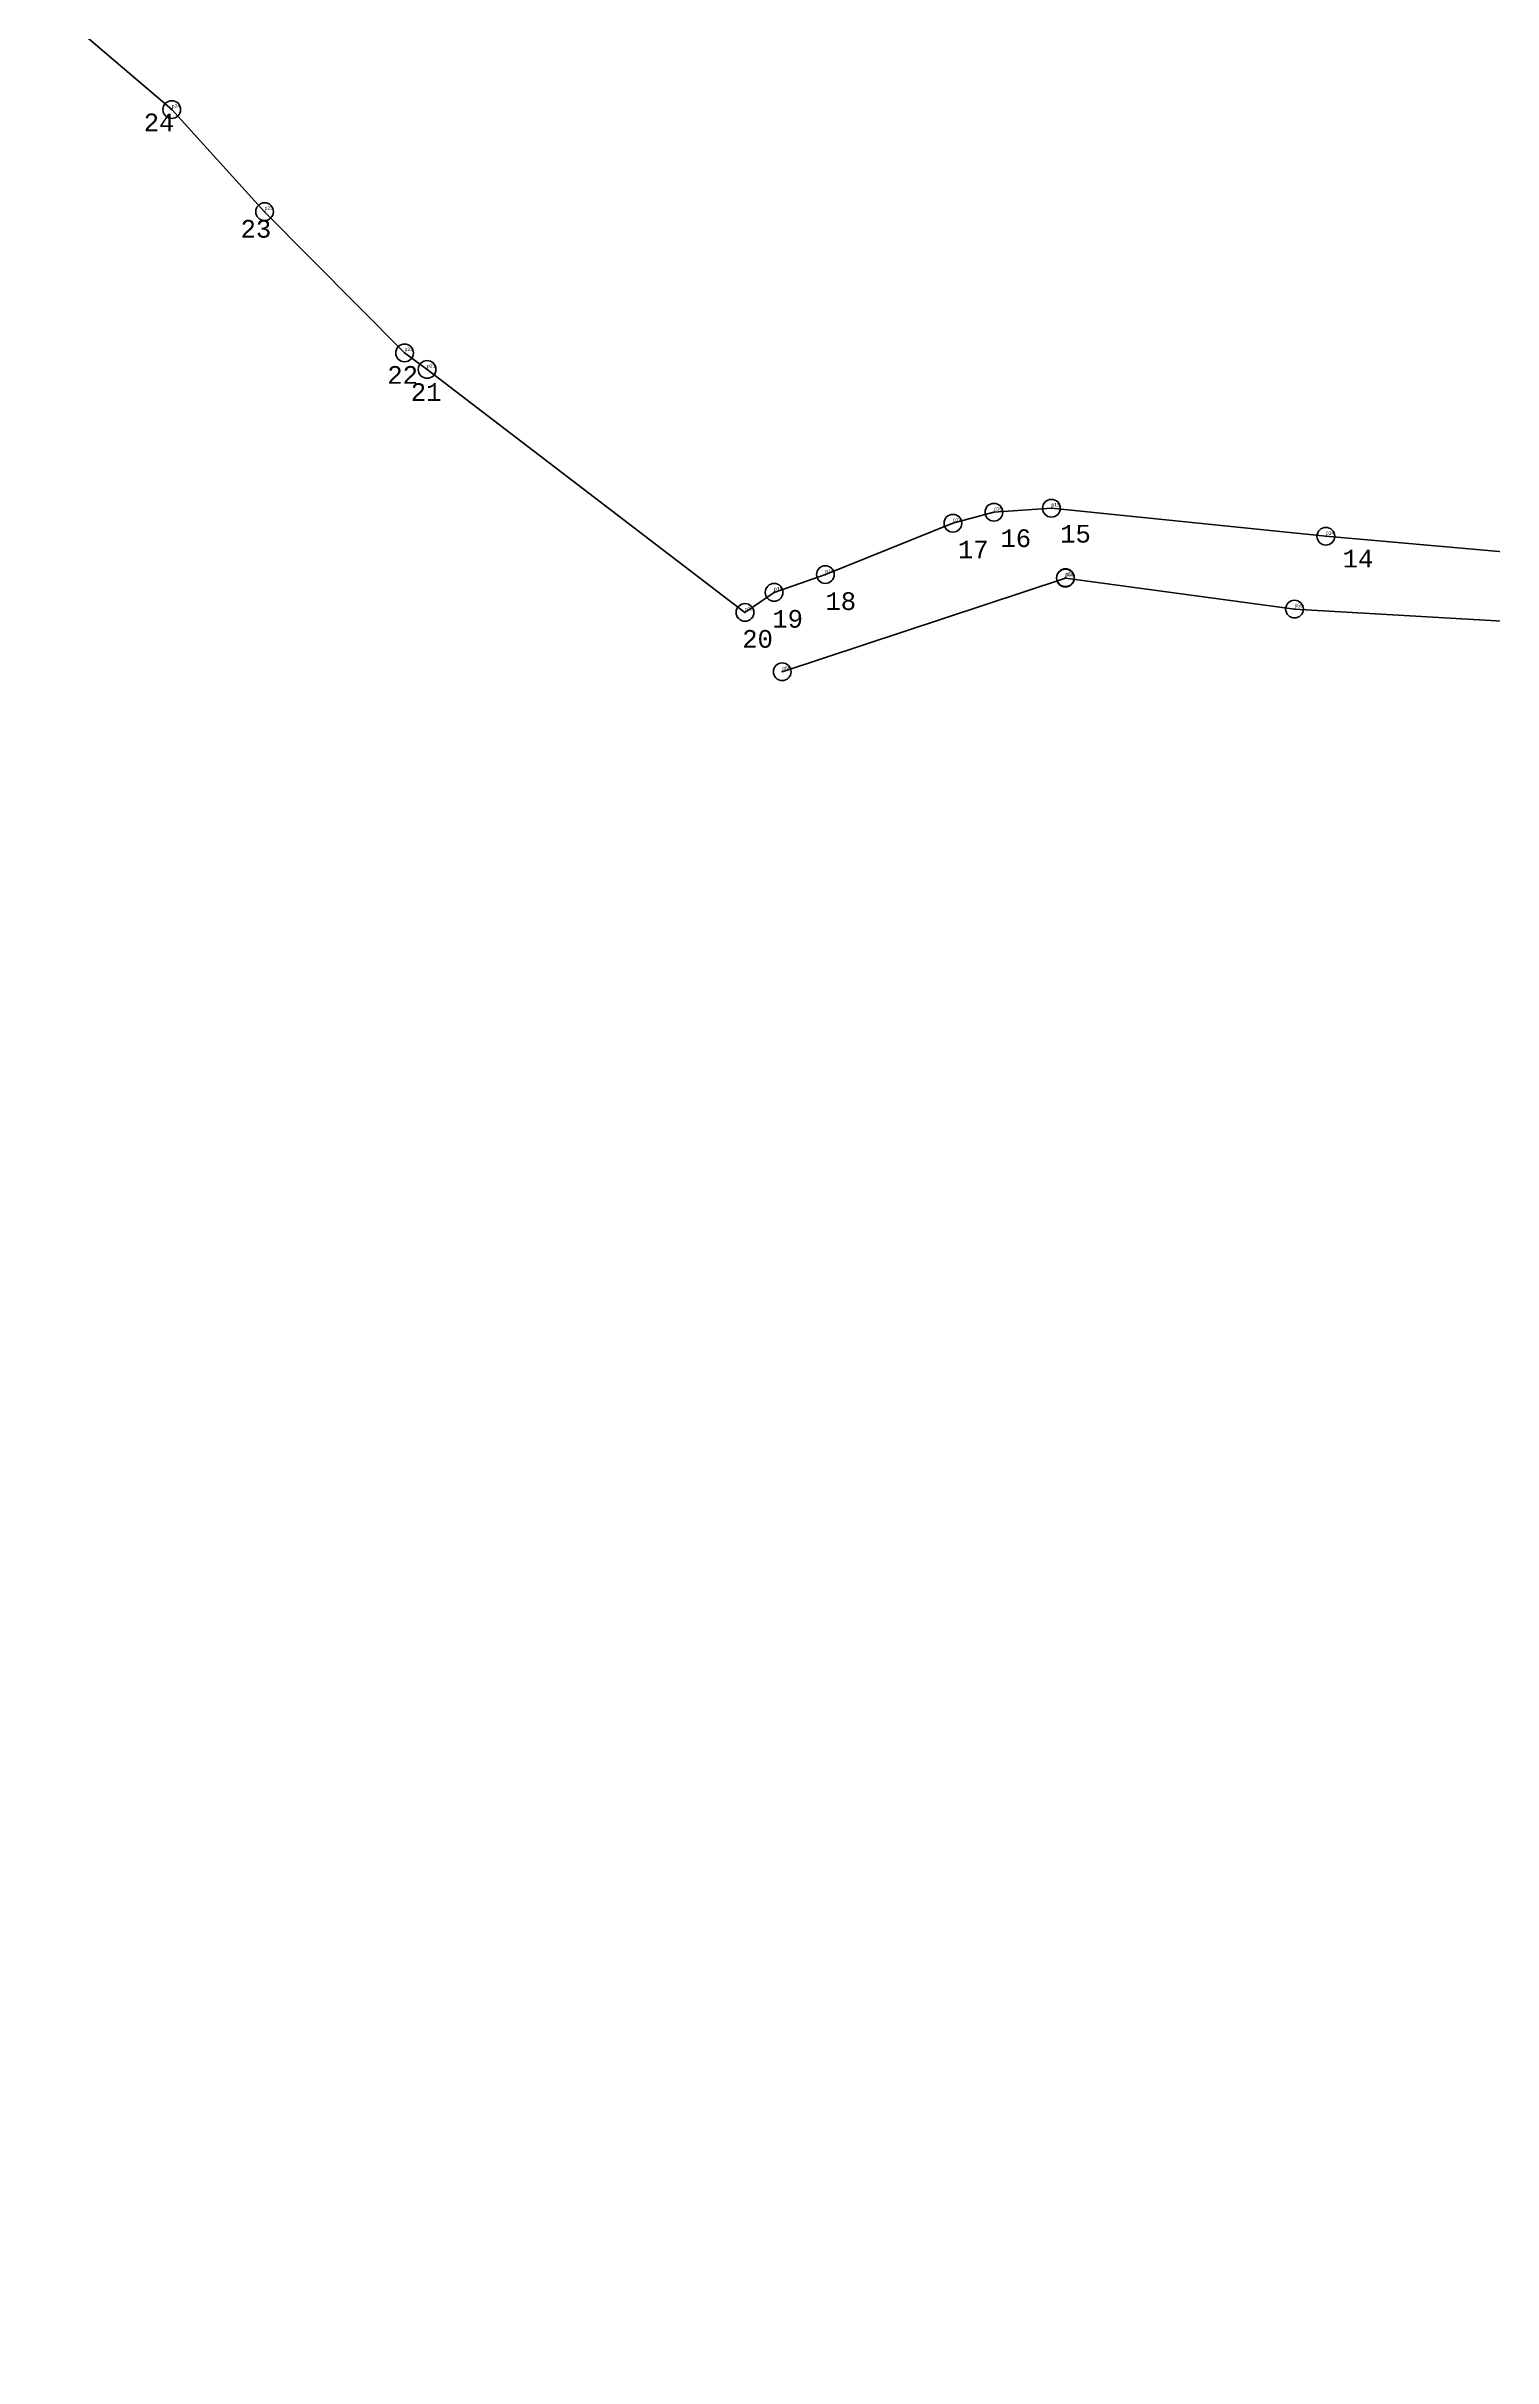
# Model space of a CAD drawing. Header units: millimetres. Extents: x 603181 to 604957, y 1305436 to 1306387.
# Drawn here: x 603353.8 to 603557.9, y 1305725.9 to 1306052.1 of the extents above; entities that cross this region are included whole.
import ezdxf

# ---------------------------------------------------------------- set-up
doc = ezdxf.new("R2010")
doc.units = ezdxf.units.MM
doc.header["$PDMODE"] = 32
doc.header["$PDSIZE"] = 2.5
doc.layers.get('0').update_dxf_attribs({"color": 1, "linetype": 'CONTINUOUS', "lineweight": 100})
doc.layers.add('CVL_PUNTO', color=2, linetype='CONTINUOUS')
doc.layers.add('CVL_PUNTO_NUM', color=2, linetype='CONTINUOUS')
doc.layers.add('Point', color=5, linetype='CONTINUOUS', lineweight=100)
doc.layers.add('Point_Name', color=1, linetype='CONTINUOUS', lineweight=100)
doc.styles.add('MONOTXT4', font='monotxt4.shx')
doc.styles.get("Standard").update_dxf_attribs({"font": 'arial.ttf', "width": 0.65})

msp = doc.modelspace()

# ---------------------------------------------------------------- linework, layer by layer
at = {"color": 2, "elevation": 210.46}
msp.add_lwpolyline([(603575.22, 1305979.35), (603534.32, 1305982.94), (603495.6, 1305986.9), (603487.48, 1305986.33), (603481.7, 1305984.78), (603463.7, 1305977.54), (603456.47, 1305975.03), (603452.36, 1305972.2), (603407.51, 1306006.49), (603404.33, 1306008.82), (603384.58, 1306028.75), (603371.48, 1306043.16), (603353.77, 1306058.26)], dxfattribs=at)
at = {"color": 3, "elevation": 221.37}
msp.add_lwpolyline([(603457.61, 1305963.83), (603497.57, 1305977.04), (603529.9, 1305972.67), (603563.28, 1305970.72), (603576.74, 1305972.19), (603599.87, 1305979.36), (603636.52, 1306000.08), (603660.98, 1306010.76), (603699.26, 1306006.48), (604198.19, 1305725.89)], dxfattribs=at)
at = {"layer": 'CVL_PUNTO', "color": 2}
for p in [(603371.48, 1306043.16), (603384.58, 1306028.75), (603404.33, 1306008.82), (603407.51, 1306006.49), (603495.6, 1305986.9), (603481.7, 1305984.78), (603487.48, 1305986.33), (603534.32, 1305982.94), (603463.7, 1305977.54), (603456.47, 1305975.03), (603452.36, 1305972.2)]:
    msp.add_point(p, dxfattribs=at)
at = {"layer": 'Point'}
for p in [(603371.48, 1306043.16, 234.73), (603384.58, 1306028.75, 232.01), (603404.33, 1306008.82, 229.24), (603407.51, 1306006.49, 228.52), (603495.6, 1305986.9, 221.59), (603481.7, 1305984.78, 222.25), (603487.48, 1305986.33, 221.97), (603534.32, 1305982.94, 219.13), (603463.7, 1305977.54, 223.4), (603497.57, 1305977.04, 218.18), (603497.58, 1305977.1, 218.19), (603456.47, 1305975.03, 223.45), (603452.36, 1305972.2, 223.56), (603529.9, 1305972.67, 216.4), (603457.61, 1305963.83, 221.37)]:
    msp.add_point(p, dxfattribs=at)

# ---------------------------------------------------------------- texts
at = {"layer": 'CVL_PUNTO_NUM', "color": 2, "style": 'MONOTXT4'}
for s, p in [('24', (603367.52, 1306040.1)), ('23', (603381.19, 1306025.08)), ('22', (603401.89, 1306004.46)), ('21', (603405.2, 1306002.05)), ('17', (603482.4, 1305979.83)), ('16', (603488.41, 1305981.42)), ('15', (603496.83, 1305982.05)), ('14', (603536.69, 1305978.54)), ('18', (603463.71, 1305972.54)), ('19', (603456.22, 1305970.04)), ('20', (603451.97, 1305967.21))]:
    msp.add_text(s, height=2.5, dxfattribs=at).set_placement(p)
at = {"layer": 'Point_Name'}
for s, p in [('p24', (603371.48, 1306043.41)), ('p23', (603384.58, 1306029)), ('p22', (603404.33, 1306009.07)), ('p21', (603407.51, 1306006.74)), ('p17', (603481.7, 1305985.03)), ('p16', (603487.48, 1305986.58)), ('p15', (603495.6, 1305987.15)), ('p14', (603534.32, 1305983.19)), ('p18', (603463.7, 1305977.79)), ('p19', (603456.47, 1305975.28)), ('p58', (603497.57, 1305977.29)), ('p57', (603497.58, 1305977.35)), ('p20', (603452.36, 1305972.45)), ('p59', (603529.9, 1305972.92)), ('p56', (603457.61, 1305964.08))]:
    msp.add_text(s, height=0.5, dxfattribs=at).set_placement(p)

doc.saveas('drawing.dxf')
